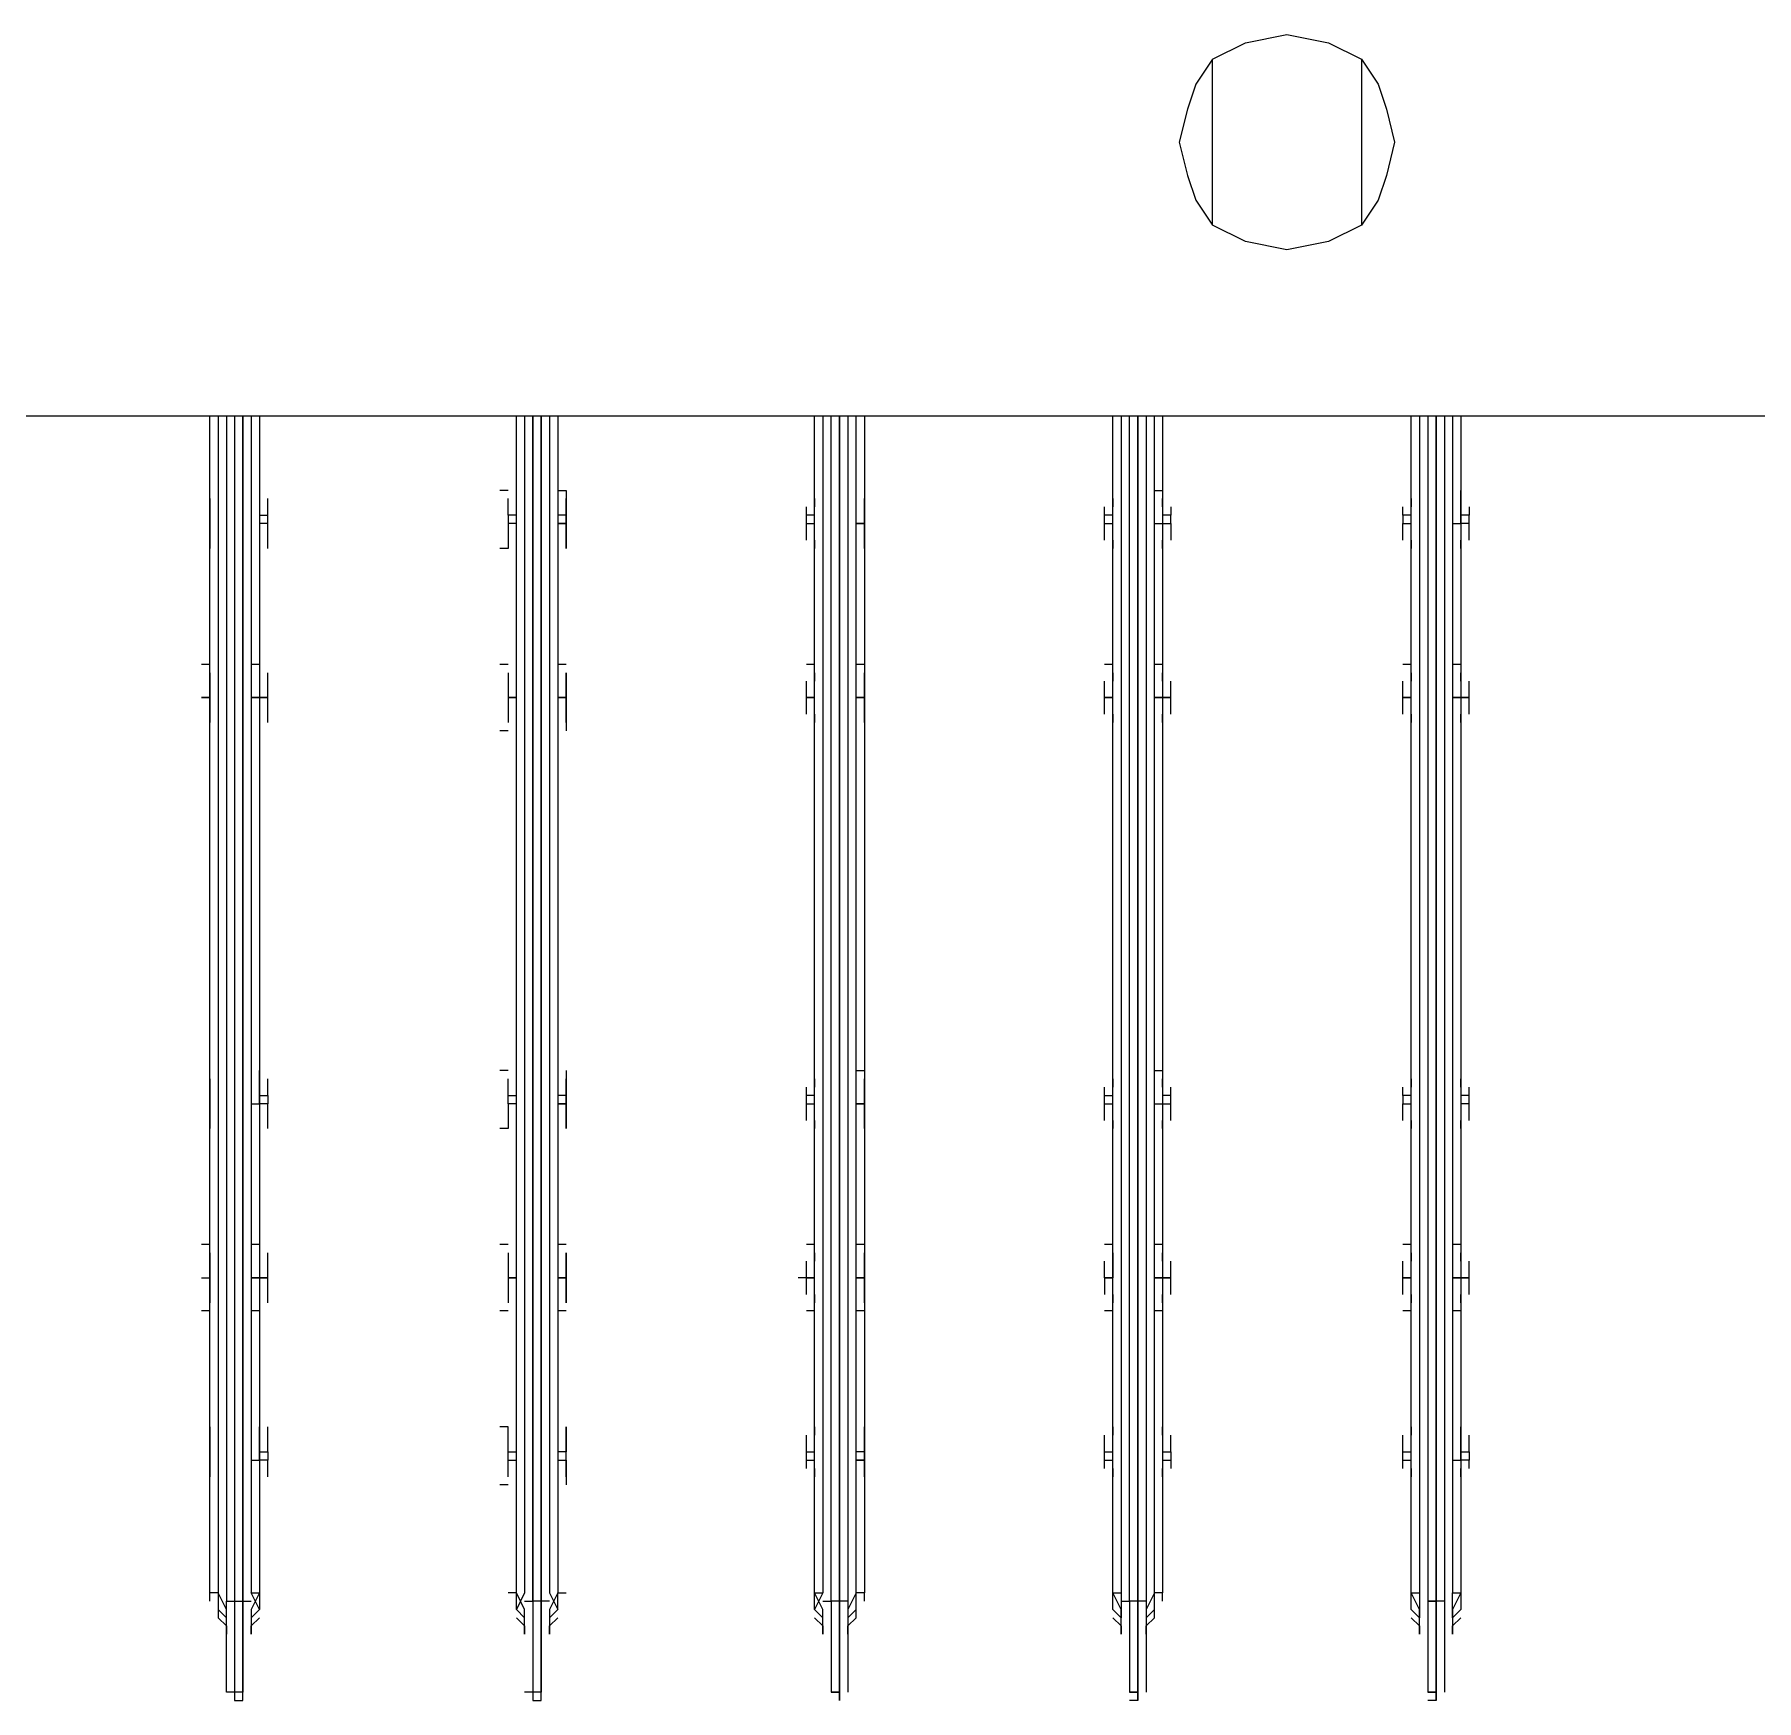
# Model space of a CAD drawing. Header units: metres. Extents: x 529718 to 530598, y 2673304 to 2673482.
# Drawn here: x 530182.5433 to 530182.8308, y 2673371.1935 to 2673371.4715 of the extents above; entities that cross this region are included whole.
import ezdxf

# ---------------------------------------------------------------- set-up
doc = ezdxf.new("R2010")
doc.units = ezdxf.units.M
doc.layers.add('IDT', color=7, linetype='Continuous')

# ---------------------------------------------------------------- blocks, each defined once
blk = doc.blocks.new('IDT')
at = {"layer": 'IDT', "color": 0, "lineweight": 25}
for p, q in [((16.70998, 15.45292), (16.70998, 15.46952)), ((16.70998, 15.46952), (16.70998, 15.45292)), ((16.70998, 15.46952), (16.71137, 15.46952)), ((16.75978, 15.45292), (16.75978, 15.46952)), ((16.75978, 15.46952), (16.75978, 15.45292)), ((16.75978, 15.46952), (16.76116, 15.46952)), ((16.80957, 15.46952), (16.80957, 15.45292)), ((16.80957, 15.45292), (16.80957, 15.46952)), ((16.86075, 15.46952), (16.85936, 15.46952)), ((16.85936, 15.46952), (16.85936, 15.45292)), ((16.86075, 15.45292), (16.86075, 15.46952)), ((16.91054, 15.46952), (16.90916, 15.46952)), ((16.90916, 15.46952), (16.90916, 15.45292)), ((16.91054, 15.45292), (16.91054, 15.46952)), ((16.7086, 15.45292), (16.7086, 15.46813)), ((16.71137, 15.46813), (16.70998, 15.46813)), ((16.70998, 15.46813), (16.71137, 15.46813)), ((16.71137, 15.45292), (16.71137, 15.46813)), ((16.75839, 15.45292), (16.75839, 15.46813)), ((16.76116, 15.46813), (16.75978, 15.46813)), ((16.75978, 15.46813), (16.76116, 15.46813)), ((16.76116, 15.45292), (16.76116, 15.46813)), ((16.80819, 15.45292), (16.80819, 15.46813)), ((16.81095, 15.46813), (16.80957, 15.46813)), ((16.80957, 15.46813), (16.81095, 15.46813)), ((16.81095, 15.45292), (16.81095, 15.46813)), ((16.85936, 15.45292), (16.85936, 15.46813)), ((16.85936, 15.46813), (16.86075, 15.46813)), ((16.86075, 15.45292), (16.86075, 15.46813)), ((16.86075, 15.46813), (16.86213, 15.46813)), ((16.90916, 15.45292), (16.90916, 15.46813)), ((16.90916, 15.46813), (16.91054, 15.46813)), ((16.91054, 15.46813), (16.91192, 15.46813)), ((16.91192, 15.46813), (16.91192, 15.45292)), ((16.70722, 15.4543), (16.70722, 15.45845)), ((16.70722, 15.45845), (16.70722, 15.45707)), ((16.71275, 15.45707), (16.71275, 15.45845)), ((16.71275, 15.45845), (16.71275, 15.4543)), ((16.75839, 15.4543), (16.75839, 15.45845)), ((16.75839, 15.45845), (16.75839, 15.45707)), ((16.76254, 15.45707), (16.76254, 15.45845)), ((16.76254, 15.45845), (16.76254, 15.4543)), ((16.80819, 15.4543), (16.80819, 15.45845)), ((16.80819, 15.45845), (16.80819, 15.45707)), ((16.81234, 15.45707), (16.81234, 15.45845)), ((16.81234, 15.45845), (16.81234, 15.4543)), ((16.85798, 15.4543), (16.85798, 15.45845)), ((16.85798, 15.45845), (16.85798, 15.45707)), ((16.86213, 15.45707), (16.86213, 15.45845)), ((16.86213, 15.45845), (16.86213, 15.4543)), ((16.90777, 15.4543), (16.90777, 15.45845)), ((16.90777, 15.45845), (16.90777, 15.45707)), ((16.91192, 15.45707), (16.91192, 15.45845)), ((16.91192, 15.45845), (16.91192, 15.4543)), ((16.70722, 15.45707), (16.70583, 15.45569)), ((16.70583, 15.4543), (16.70722, 15.45569)), ((16.70722, 15.45569), (16.70722, 15.45154)), ((16.71413, 15.45569), (16.71275, 15.45707)), ((16.71275, 15.45154), (16.71275, 15.45569)), ((16.71275, 15.45569), (16.71413, 15.4543)), ((16.75839, 15.45707), (16.75701, 15.45569)), ((16.75701, 15.45569), (16.75701, 15.45154)), ((16.75839, 15.45569), (16.75701, 15.4543)), ((16.76393, 15.45569), (16.76254, 15.45707)), ((16.76254, 15.45154), (16.76254, 15.45569)), ((16.76254, 15.45569), (16.76393, 15.4543)), ((16.80819, 15.45707), (16.8068, 15.45569)), ((16.8068, 15.45569), (16.8068, 15.45154)), ((16.80819, 15.45569), (16.8068, 15.4543)), ((16.81372, 15.45569), (16.81234, 15.45707)), ((16.81372, 15.4543), (16.81234, 15.45569)), ((16.81234, 15.45569), (16.81372, 15.4543)), ((16.85798, 15.45707), (16.8566, 15.45569)), ((16.8566, 15.4543), (16.85798, 15.45569)), ((16.85798, 15.45569), (16.8566, 15.4543)), ((16.86351, 15.45569), (16.86213, 15.45707)), ((16.86351, 15.4543), (16.86213, 15.45569)), ((16.86213, 15.45569), (16.86351, 15.4543)), ((16.90777, 15.45707), (16.90639, 15.45569)), ((16.90639, 15.4543), (16.90777, 15.45569)), ((16.90777, 15.45569), (16.90639, 15.4543)), ((16.91331, 15.45569), (16.91192, 15.45707)), ((16.91331, 15.4543), (16.91192, 15.45569)), ((16.91331, 15.45154), (16.91331, 15.45569)), ((16.70583, 15.45154), (16.70722, 15.4543)), ((16.70583, 15.45292), (16.70583, 15.4543)), ((16.70583, 15.45154), (16.70583, 15.45292)), ((16.7086, 15.25513), (16.7086, 15.45292)), ((16.7086, 15.45292), (16.70998, 15.45292)), ((16.71137, 15.45292), (16.70998, 15.45292)), ((16.70998, 15.45292), (16.71137, 15.45292)), ((16.70998, 15.45292), (16.70998, 15.25513)), ((16.70998, 15.25513), (16.70998, 15.45292)), ((16.71137, 15.25513), (16.71137, 15.45292)), ((16.71275, 15.4543), (16.71413, 15.45154)), ((16.71413, 15.4543), (16.71413, 15.45292)), ((16.71413, 15.45292), (16.71413, 15.45154)), ((16.75563, 15.45292), (16.75563, 15.45154)), ((16.75701, 15.45154), (16.75839, 15.4543)), ((16.75701, 15.4543), (16.75701, 15.45292)), ((16.75839, 15.25513), (16.75839, 15.45292)), ((16.75839, 15.45292), (16.75978, 15.45292)), ((16.75978, 15.45292), (16.76116, 15.45292)), ((16.75978, 15.25513), (16.75978, 15.45292)), ((16.75978, 15.45292), (16.75978, 15.25513)), ((16.76254, 15.45292), (16.76116, 15.45292)), ((16.76116, 15.45292), (16.76116, 15.25513)), ((16.76254, 15.4543), (16.76393, 15.45154)), ((16.76393, 15.4543), (16.76393, 15.45292)), ((16.76393, 15.45292), (16.76393, 15.45154)), ((16.80542, 15.45292), (16.80542, 15.45154)), ((16.8068, 15.45154), (16.80819, 15.4543)), ((16.8068, 15.4543), (16.8068, 15.45292)), ((16.80819, 15.25513), (16.80819, 15.45292)), ((16.80819, 15.45292), (16.80957, 15.45292)), ((16.80957, 15.45292), (16.81095, 15.45292)), ((16.80957, 15.25513), (16.80957, 15.45292)), ((16.80957, 15.45292), (16.80957, 15.25513)), ((16.81234, 15.45292), (16.81095, 15.45292)), ((16.81095, 15.45292), (16.81095, 15.25513)), ((16.81234, 15.4543), (16.81372, 15.45154)), ((16.81234, 15.45154), (16.81372, 15.4543)), ((16.81372, 15.4543), (16.81372, 15.45292)), ((16.81372, 15.45292), (16.81372, 15.45154)), ((16.8566, 15.45154), (16.85798, 15.4543)), ((16.85798, 15.45154), (16.8566, 15.4543)), ((16.8566, 15.4543), (16.8566, 15.45292)), ((16.8566, 15.45292), (16.8566, 15.45154)), ((16.85798, 15.45292), (16.85936, 15.45292)), ((16.85936, 15.45292), (16.85936, 15.25513)), ((16.85936, 15.25513), (16.85936, 15.45292)), ((16.85936, 15.45292), (16.86075, 15.45292)), ((16.86213, 15.45292), (16.86075, 15.45292)), ((16.86075, 15.45292), (16.86075, 15.25513)), ((16.86075, 15.25513), (16.86075, 15.45292)), ((16.86213, 15.4543), (16.86351, 15.45154)), ((16.86213, 15.45154), (16.86351, 15.4543)), ((16.86351, 15.4543), (16.86351, 15.45292)), ((16.86351, 15.45292), (16.86351, 15.45154)), ((16.90639, 15.45154), (16.90777, 15.4543)), ((16.90639, 15.45292), (16.90639, 15.4543)), ((16.90639, 15.4543), (16.90777, 15.45154)), ((16.90639, 15.45154), (16.90639, 15.45292)), ((16.90916, 15.45292), (16.90777, 15.45292)), ((16.91054, 15.45292), (16.90916, 15.45292)), ((16.90916, 15.45292), (16.90916, 15.25513)), ((16.90916, 15.25513), (16.90916, 15.45292)), ((16.91192, 15.45292), (16.91054, 15.45292)), ((16.91054, 15.25513), (16.91054, 15.45292)), ((16.91192, 15.4543), (16.91331, 15.45154)), ((16.91192, 15.25513), (16.91192, 15.45292)), ((16.91331, 15.45292), (16.91331, 15.4543)), ((16.91469, 15.45292), (16.91469, 15.45154)), ((16.70583, 15.25513), (16.70583, 15.45154)), ((16.70722, 15.45154), (16.70583, 15.45154)), ((16.70722, 15.25513), (16.70722, 15.45154)), ((16.71413, 15.45154), (16.71275, 15.45154)), ((16.71275, 15.25513), (16.71275, 15.45154)), ((16.71413, 15.45154), (16.71413, 15.25513)), ((16.75563, 15.25513), (16.75563, 15.45154)), ((16.75563, 15.45154), (16.75701, 15.45154)), ((16.75701, 15.45154), (16.75701, 15.25513)), ((16.76393, 15.45154), (16.76254, 15.45154)), ((16.76254, 15.25513), (16.76254, 15.45154)), ((16.76393, 15.45154), (16.76393, 15.25513)), ((16.80542, 15.25513), (16.80542, 15.45154)), ((16.80542, 15.45154), (16.8068, 15.45154)), ((16.8068, 15.45154), (16.8068, 15.25513)), ((16.81372, 15.45154), (16.81234, 15.45154)), ((16.81234, 15.25513), (16.81234, 15.45154)), ((16.81372, 15.45154), (16.81372, 15.25513)), ((16.8566, 15.45154), (16.85521, 15.45154)), ((16.8566, 15.25513), (16.8566, 15.45154)), ((16.85798, 15.25513), (16.85798, 15.45154)), ((16.86213, 15.25513), (16.86213, 15.45154)), ((16.86351, 15.45154), (16.8649, 15.45154)), ((16.86351, 15.45154), (16.86351, 15.25513)), ((16.90639, 15.25513), (16.90639, 15.45154)), ((16.90777, 15.45154), (16.90639, 15.45154)), ((16.90777, 15.25513), (16.90777, 15.45154)), ((16.91331, 15.25513), (16.91331, 15.45154)), ((16.91331, 15.45154), (16.91469, 15.45154)), ((16.91469, 15.45154), (16.91469, 15.25513)), ((16.70583, 15.42941), (16.70583, 15.43355)), ((16.70583, 15.43217), (16.70583, 15.43079)), ((16.71413, 15.43355), (16.71413, 15.42941)), ((16.71413, 15.43079), (16.71413, 15.43217)), ((16.75563, 15.42941), (16.75563, 15.43355)), ((16.75563, 15.43217), (16.75563, 15.43079)), ((16.76393, 15.43355), (16.76393, 15.42941)), ((16.76393, 15.43079), (16.76393, 15.43217)), ((16.80542, 15.42941), (16.80542, 15.43355)), ((16.80542, 15.43217), (16.80542, 15.43079)), ((16.81372, 15.43355), (16.81372, 15.42802)), ((16.81372, 15.43079), (16.81372, 15.43217)), ((16.85521, 15.42941), (16.85521, 15.43355)), ((16.85521, 15.43217), (16.85521, 15.43079)), ((16.86351, 15.43355), (16.86351, 15.42802)), ((16.8649, 15.43355), (16.86628, 15.43355)), ((16.8649, 15.43217), (16.8649, 15.43079)), ((16.90501, 15.43217), (16.90501, 15.43079)), ((16.90639, 15.42941), (16.90639, 15.43355)), ((16.91469, 15.43355), (16.91469, 15.42802)), ((16.91469, 15.43079), (16.91469, 15.43217)), ((16.70445, 15.43079), (16.70445, 15.42941)), ((16.70445, 15.42941), (16.70583, 15.42941)), ((16.70445, 15.42802), (16.70445, 15.42941)), ((16.70722, 15.42941), (16.70583, 15.42941)), ((16.70583, 15.42941), (16.70583, 15.42802)), ((16.71413, 15.42941), (16.71413, 15.42802)), ((16.71552, 15.42941), (16.71413, 15.42941)), ((16.71552, 15.43079), (16.71552, 15.42941)), ((16.71552, 15.42941), (16.71552, 15.42802)), ((16.75424, 15.42941), (16.75424, 15.43079)), ((16.75563, 15.42941), (16.75424, 15.42941)), ((16.75424, 15.42802), (16.75424, 15.42941)), ((16.75563, 15.42802), (16.75563, 15.42941)), ((16.76393, 15.42941), (16.76393, 15.42387)), ((16.76531, 15.42941), (16.76393, 15.42941)), ((16.76531, 15.43079), (16.76531, 15.42941)), ((16.76531, 15.42941), (16.76531, 15.42802)), ((16.80542, 15.43079), (16.80542, 15.42941)), ((16.80542, 15.42387), (16.80542, 15.42941)), ((16.80542, 15.42941), (16.8068, 15.42941)), ((16.8068, 15.42941), (16.80542, 15.42941)), ((16.80542, 15.42941), (16.80542, 15.42802)), ((16.8151, 15.42941), (16.81372, 15.42941)), ((16.8151, 15.43079), (16.8151, 15.42941)), ((16.8151, 15.42941), (16.8151, 15.42802)), ((16.85521, 15.43079), (16.85521, 15.42941)), ((16.8566, 15.42941), (16.85521, 15.42941)), ((16.85521, 15.42941), (16.85521, 15.42802)), ((16.85521, 15.42941), (16.85521, 15.42802)), ((16.8649, 15.42941), (16.86351, 15.42941)), ((16.8649, 15.43079), (16.8649, 15.42941)), ((16.8649, 15.42941), (16.8649, 15.42802)), ((16.90501, 15.43079), (16.90501, 15.42941)), ((16.90501, 15.42941), (16.90639, 15.42941)), ((16.90501, 15.42802), (16.90501, 15.42941)), ((16.90777, 15.42941), (16.90639, 15.42941)), ((16.90639, 15.42941), (16.90639, 15.42387)), ((16.91469, 15.42941), (16.91469, 15.43079)), ((16.91469, 15.42526), (16.91469, 15.42941)), ((16.70583, 15.42802), (16.70445, 15.42802)), ((16.70445, 15.42802), (16.70445, 15.42526)), ((16.70583, 15.42802), (16.70583, 15.42387)), ((16.71413, 15.42802), (16.71413, 15.42387)), ((16.71552, 15.42802), (16.71413, 15.42802)), ((16.71552, 15.42802), (16.71552, 15.42526)), ((16.75563, 15.42802), (16.75424, 15.42802)), ((16.75424, 15.42802), (16.75424, 15.42526)), ((16.75563, 15.42387), (16.75563, 15.42802)), ((16.76531, 15.42802), (16.76393, 15.42802)), ((16.76531, 15.42802), (16.76531, 15.42526)), ((16.80542, 15.42802), (16.80542, 15.42526)), ((16.80542, 15.42802), (16.8068, 15.42802)), ((16.81372, 15.42802), (16.81372, 15.42387)), ((16.8151, 15.42802), (16.81372, 15.42802)), ((16.8151, 15.42802), (16.8151, 15.42526)), ((16.85521, 15.42802), (16.8566, 15.42802)), ((16.85521, 15.42802), (16.85521, 15.42387)), ((16.85521, 15.42526), (16.85521, 15.42802)), ((16.86351, 15.42802), (16.86351, 15.42387)), ((16.8649, 15.42802), (16.86351, 15.42802)), ((16.8649, 15.42802), (16.8649, 15.42526)), ((16.90639, 15.42802), (16.90501, 15.42802)), ((16.90501, 15.42802), (16.90501, 15.42526)), ((16.91469, 15.42802), (16.91469, 15.42387)), ((16.70583, 15.42387), (16.70583, 15.42526)), ((16.71413, 15.42387), (16.71413, 15.42526)), ((16.75563, 15.42526), (16.75563, 15.42387)), ((16.76393, 15.42387), (16.76393, 15.42526)), ((16.80542, 15.42526), (16.80542, 15.42387)), ((16.81372, 15.42387), (16.81372, 15.42526)), ((16.85521, 15.42387), (16.85521, 15.42526)), ((16.8649, 15.42526), (16.8649, 15.42387)), ((16.8649, 15.42387), (16.86628, 15.42387)), ((16.90501, 15.42526), (16.90501, 15.42387)), ((16.91469, 15.42387), (16.91469, 15.42526)), ((16.70583, 15.40451), (16.70722, 15.40451)), ((16.70583, 15.39898), (16.70583, 15.40313)), ((16.70583, 15.40313), (16.70583, 15.40174)), ((16.71413, 15.40451), (16.71552, 15.40451)), ((16.71413, 15.40174), (16.71413, 15.40313)), ((16.71413, 15.40313), (16.71413, 15.39898)), ((16.75563, 15.40451), (16.75701, 15.40451)), ((16.75563, 15.39898), (16.75563, 15.40313)), ((16.75563, 15.40313), (16.75563, 15.40174)), ((16.76393, 15.40451), (16.76531, 15.40451)), ((16.76393, 15.40174), (16.76393, 15.40313)), ((16.76393, 15.40313), (16.76393, 15.39898)), ((16.80542, 15.40451), (16.8068, 15.40451)), ((16.80542, 15.39898), (16.80542, 15.40313)), ((16.80542, 15.40313), (16.80542, 15.40174)), ((16.81372, 15.40451), (16.8151, 15.40451)), ((16.81372, 15.40174), (16.81372, 15.40313)), ((16.81372, 15.40313), (16.81372, 15.39898)), ((16.85521, 15.40451), (16.8566, 15.40451)), ((16.85521, 15.39898), (16.85521, 15.40313)), ((16.85521, 15.40313), (16.85521, 15.40174)), ((16.86351, 15.40313), (16.86351, 15.39898)), ((16.8649, 15.40451), (16.86628, 15.40451)), ((16.8649, 15.40174), (16.8649, 15.40313)), ((16.90501, 15.40313), (16.90501, 15.40174)), ((16.90639, 15.40451), (16.90777, 15.40451)), ((16.90639, 15.39898), (16.90639, 15.40313)), ((16.91469, 15.40451), (16.91607, 15.40451)), ((16.91469, 15.40174), (16.91469, 15.40313)), ((16.91469, 15.40313), (16.91469, 15.39483)), ((16.70445, 15.40174), (16.70445, 15.39898)), ((16.71552, 15.40174), (16.71552, 15.39898)), ((16.75424, 15.40174), (16.75424, 15.39898)), ((16.76531, 15.39898), (16.76531, 15.40174)), ((16.80542, 15.40174), (16.80542, 15.39898)), ((16.8151, 15.40174), (16.8151, 15.39898)), ((16.85521, 15.40174), (16.85521, 15.39898)), ((16.8649, 15.39898), (16.8649, 15.40174)), ((16.90501, 15.40174), (16.90501, 15.39898)), ((16.91469, 15.39898), (16.91469, 15.40174)), ((16.70445, 15.39898), (16.70583, 15.39898)), ((16.70583, 15.39898), (16.70445, 15.39898)), ((16.70445, 15.39898), (16.70445, 15.39621)), ((16.70583, 15.39483), (16.70583, 15.39898)), ((16.70583, 15.39898), (16.70722, 15.39898)), ((16.70722, 15.39898), (16.70583, 15.39898)), ((16.71413, 15.39898), (16.71413, 15.39483)), ((16.71552, 15.39898), (16.71413, 15.39898)), ((16.71413, 15.39898), (16.71552, 15.39898)), ((16.71552, 15.39898), (16.71552, 15.39621)), ((16.75424, 15.39898), (16.75563, 15.39898)), ((16.75563, 15.39898), (16.75424, 15.39898)), ((16.75424, 15.39898), (16.75424, 15.39621)), ((16.75563, 15.39483), (16.75563, 15.39898)), ((16.75563, 15.39898), (16.75701, 15.39898)), ((16.75701, 15.39898), (16.75563, 15.39898)), ((16.76393, 15.39898), (16.76531, 15.39898)), ((16.76531, 15.39898), (16.76393, 15.39898)), ((16.76393, 15.39483), (16.76393, 15.39898)), ((16.76393, 15.39898), (16.76531, 15.39898)), ((16.76531, 15.39898), (16.76531, 15.39621)), ((16.8068, 15.39898), (16.80542, 15.39898)), ((16.80542, 15.39898), (16.8068, 15.39898)), ((16.8068, 15.39898), (16.80542, 15.39898)), ((16.80542, 15.39898), (16.80542, 15.39621)), ((16.80542, 15.39483), (16.80542, 15.39898)), ((16.81372, 15.39898), (16.81372, 15.39483)), ((16.8151, 15.39898), (16.81372, 15.39898)), ((16.81372, 15.39898), (16.8151, 15.39898)), ((16.81372, 15.39898), (16.8151, 15.39898)), ((16.8151, 15.39898), (16.81649, 15.39898)), ((16.8151, 15.39898), (16.8151, 15.39621)), ((16.85521, 15.39898), (16.85521, 15.39621)), ((16.85521, 15.39483), (16.85521, 15.39898)), ((16.8566, 15.39898), (16.85521, 15.39898)), ((16.85521, 15.39898), (16.8566, 15.39898)), ((16.8566, 15.39898), (16.85521, 15.39898)), ((16.85521, 15.39898), (16.8566, 15.39898)), ((16.86351, 15.39898), (16.86351, 15.39483)), ((16.8649, 15.39898), (16.86351, 15.39898)), ((16.86351, 15.39898), (16.8649, 15.39898)), ((16.8649, 15.39621), (16.8649, 15.39898)), ((16.90501, 15.39898), (16.90639, 15.39898)), ((16.90639, 15.39898), (16.90501, 15.39898)), ((16.90501, 15.39898), (16.90501, 15.39621)), ((16.90639, 15.39483), (16.90639, 15.39898)), ((16.90639, 15.39898), (16.90777, 15.39898)), ((16.90777, 15.39898), (16.90639, 15.39898)), ((16.91607, 15.39898), (16.91469, 15.39898)), ((16.91469, 15.39621), (16.91469, 15.39898)), ((16.70583, 15.39621), (16.70583, 15.39483)), ((16.71413, 15.39483), (16.71413, 15.39621)), ((16.75563, 15.39621), (16.75563, 15.39483)), ((16.76393, 15.39621), (16.76393, 15.39483)), ((16.80542, 15.39621), (16.80542, 15.39483)), ((16.81372, 15.39483), (16.81372, 15.39621)), ((16.85521, 15.39621), (16.85521, 15.39483)), ((16.8649, 15.39483), (16.8649, 15.39621)), ((16.90501, 15.39621), (16.90501, 15.39483)), ((16.91469, 15.39483), (16.91469, 15.39621)), ((16.70583, 15.39344), (16.70722, 15.39344)), ((16.71413, 15.39344), (16.71552, 15.39344)), ((16.75563, 15.39344), (16.75701, 15.39344)), ((16.76393, 15.39344), (16.76531, 15.39344)), ((16.80542, 15.39344), (16.8068, 15.39344)), ((16.81372, 15.39344), (16.8151, 15.39344)), ((16.85521, 15.39344), (16.8566, 15.39344)), ((16.8649, 15.39344), (16.86628, 15.39344)), ((16.90639, 15.39344), (16.90777, 15.39344)), ((16.91469, 15.39344), (16.91607, 15.39344)), ((16.70583, 15.36993), (16.70583, 15.37408)), ((16.70583, 15.37408), (16.70583, 15.3727)), ((16.71413, 15.3727), (16.71413, 15.37408)), ((16.71413, 15.37408), (16.71413, 15.36993)), ((16.75563, 15.36993), (16.75563, 15.37408)), ((16.75563, 15.37408), (16.75563, 15.3727)), ((16.76393, 15.3727), (16.76393, 15.37408)), ((16.76393, 15.37408), (16.76393, 15.36993)), ((16.80542, 15.36993), (16.80542, 15.37408)), ((16.80542, 15.37408), (16.80542, 15.3727)), ((16.81372, 15.3727), (16.81372, 15.37408)), ((16.81372, 15.37408), (16.81372, 15.3644)), ((16.85521, 15.36993), (16.85521, 15.37408)), ((16.85521, 15.37408), (16.85521, 15.3727)), ((16.86351, 15.37408), (16.86351, 15.36993)), ((16.8649, 15.3727), (16.8649, 15.37408)), ((16.8649, 15.37408), (16.86628, 15.37408)), ((16.90501, 15.37408), (16.90501, 15.3727)), ((16.90639, 15.36993), (16.90639, 15.37408)), ((16.91469, 15.3727), (16.91469, 15.37408)), ((16.91469, 15.37408), (16.91469, 15.36993)), ((16.70445, 15.3727), (16.70445, 15.36993)), ((16.71552, 15.3727), (16.71552, 15.36993)), ((16.75424, 15.3727), (16.75424, 15.36993)), ((16.76531, 15.3727), (16.76531, 15.36993)), ((16.80542, 15.3727), (16.80542, 15.36993)), ((16.8151, 15.3727), (16.8151, 15.36993)), ((16.85521, 15.3727), (16.85521, 15.36993)), ((16.8649, 15.36993), (16.8649, 15.3727)), ((16.90501, 15.3727), (16.90501, 15.36993)), ((16.91469, 15.36855), (16.91469, 15.3727)), ((16.70445, 15.36993), (16.70583, 15.36993)), ((16.70445, 15.36993), (16.70445, 15.36855)), ((16.70445, 15.36855), (16.70583, 15.36855)), ((16.70445, 15.36855), (16.70445, 15.36716)), ((16.70583, 15.3644), (16.70583, 15.36993)), ((16.71413, 15.36993), (16.71413, 15.3644)), ((16.71552, 15.36993), (16.71413, 15.36993)), ((16.71413, 15.36855), (16.71552, 15.36855)), ((16.71552, 15.36855), (16.71552, 15.36993)), ((16.71552, 15.36855), (16.71552, 15.36716)), ((16.75563, 15.36993), (16.75424, 15.36993)), ((16.75424, 15.36993), (16.75424, 15.36855)), ((16.75424, 15.36855), (16.75563, 15.36855)), ((16.75424, 15.36855), (16.75424, 15.36716)), ((16.75701, 15.36993), (16.75563, 15.36993)), ((16.75563, 15.36855), (16.75563, 15.36993)), ((16.75563, 15.3644), (16.75563, 15.36855)), ((16.76393, 15.36993), (16.76393, 15.36855)), ((16.76531, 15.36993), (16.76393, 15.36993)), ((16.76393, 15.36855), (16.76393, 15.3644)), ((16.76531, 15.36855), (16.76393, 15.36855)), ((16.76531, 15.36993), (16.76531, 15.36855)), ((16.76531, 15.36855), (16.76531, 15.36716)), ((16.80542, 15.36993), (16.8068, 15.36993)), ((16.8068, 15.36993), (16.80542, 15.36993)), ((16.80542, 15.36855), (16.80542, 15.36993)), ((16.80542, 15.36993), (16.80542, 15.36855)), ((16.80542, 15.3644), (16.80542, 15.36855)), ((16.80542, 15.36855), (16.80542, 15.36716)), ((16.8151, 15.36993), (16.81372, 15.36993)), ((16.81372, 15.36855), (16.8151, 15.36855)), ((16.8151, 15.36993), (16.8151, 15.36855)), ((16.8151, 15.36855), (16.8151, 15.36716)), ((16.85521, 15.36855), (16.85521, 15.36993)), ((16.85521, 15.36993), (16.8566, 15.36993)), ((16.8566, 15.36993), (16.85521, 15.36993)), ((16.85521, 15.36993), (16.85521, 15.36855)), ((16.85521, 15.3644), (16.85521, 15.36855)), ((16.85521, 15.36855), (16.8566, 15.36855)), ((16.85521, 15.36855), (16.85521, 15.36716)), ((16.86351, 15.36993), (16.8649, 15.36993)), ((16.86351, 15.36993), (16.86351, 15.36855)), ((16.86351, 15.36855), (16.86351, 15.3644)), ((16.8649, 15.36855), (16.86351, 15.36855)), ((16.8649, 15.36993), (16.8649, 15.36855)), ((16.8649, 15.36855), (16.8649, 15.36716)), ((16.90501, 15.36855), (16.90501, 15.36993)), ((16.90501, 15.36993), (16.90639, 15.36993)), ((16.90639, 15.36855), (16.90501, 15.36855)), ((16.90501, 15.36855), (16.90501, 15.36716)), ((16.90777, 15.36993), (16.90639, 15.36993)), ((16.90639, 15.36993), (16.90639, 15.36855)), ((16.90639, 15.36855), (16.90639, 15.3644)), ((16.91469, 15.36993), (16.91469, 15.36855)), ((16.91469, 15.36716), (16.91469, 15.36855)), ((16.91469, 15.36855), (16.91469, 15.3644)), ((16.70583, 15.36716), (16.70583, 15.36578)), ((16.71413, 15.36578), (16.71413, 15.36716)), ((16.75563, 15.36716), (16.75563, 15.36578)), ((16.76393, 15.36578), (16.76393, 15.36716)), ((16.80542, 15.36716), (16.80542, 15.36578)), ((16.81372, 15.36578), (16.81372, 15.36716)), ((16.85521, 15.36716), (16.85521, 15.36578)), ((16.8649, 15.36716), (16.8649, 15.36578)), ((16.90501, 15.36716), (16.90501, 15.36578)), ((16.91469, 15.36578), (16.91469, 15.36716)), ((16.75701, 15.3644), (16.75563, 15.3644)), ((16.8068, 15.3644), (16.80542, 15.3644)), ((16.8649, 15.3644), (16.86628, 15.3644)), ((16.70583, 15.30216), (16.70583, 15.30769)), ((16.70583, 15.3063), (16.70583, 15.30492)), ((16.71413, 15.30769), (16.71413, 15.30216)), ((16.71413, 15.30492), (16.71413, 15.3063)), ((16.75563, 15.30216), (16.75563, 15.30769)), ((16.75563, 15.3063), (16.75563, 15.30492)), ((16.76393, 15.30769), (16.76393, 15.30216)), ((16.76393, 15.30492), (16.76393, 15.3063)), ((16.80542, 15.30216), (16.80542, 15.30769)), ((16.80542, 15.3063), (16.80542, 15.30492)), ((16.81372, 15.30769), (16.81372, 15.30216)), ((16.81372, 15.30492), (16.81372, 15.3063)), ((16.85521, 15.30216), (16.85521, 15.30769)), ((16.85521, 15.3063), (16.85521, 15.30492)), ((16.86351, 15.30769), (16.86351, 15.30216)), ((16.8649, 15.30769), (16.86628, 15.30769)), ((16.8649, 15.30492), (16.8649, 15.3063)), ((16.90501, 15.3063), (16.90501, 15.30492)), ((16.90639, 15.30216), (16.90639, 15.30769)), ((16.91469, 15.30769), (16.91469, 15.30216)), ((16.91469, 15.30492), (16.91469, 15.3063)), ((16.70445, 15.30492), (16.70445, 15.30216)), ((16.70445, 15.30216), (16.70445, 15.29939)), ((16.70583, 15.30216), (16.70445, 15.30216)), ((16.70445, 15.30216), (16.70583, 15.30216)), ((16.70583, 15.29801), (16.70583, 15.30216)), ((16.70583, 15.30216), (16.70722, 15.30216)), ((16.70722, 15.30216), (16.70583, 15.30216)), ((16.71413, 15.30216), (16.71413, 15.29801)), ((16.71552, 15.30216), (16.71413, 15.30216)), ((16.71413, 15.30216), (16.71552, 15.30216)), ((16.71552, 15.30492), (16.71552, 15.30216)), ((16.71552, 15.30216), (16.71552, 15.29939)), ((16.75424, 15.30492), (16.75424, 15.30216)), ((16.75424, 15.30216), (16.75563, 15.30216)), ((16.75563, 15.30216), (16.75424, 15.30216)), ((16.75424, 15.30216), (16.75424, 15.29939)), ((16.75424, 15.30216), (16.75563, 15.30216)), ((16.75563, 15.29801), (16.75563, 15.30216)), ((16.75563, 15.30216), (16.75701, 15.30216)), ((16.75701, 15.30216), (16.75563, 15.30216)), ((16.76393, 15.30216), (16.76393, 15.29801)), ((16.76531, 15.30216), (16.76393, 15.30216)), ((16.76393, 15.30216), (16.76531, 15.30216)), ((16.76531, 15.30492), (16.76531, 15.30216)), ((16.76531, 15.30216), (16.76531, 15.29939)), ((16.80542, 15.30492), (16.80542, 15.30216)), ((16.80542, 15.30216), (16.80542, 15.29939)), ((16.80542, 15.29801), (16.80542, 15.30216)), ((16.80542, 15.30216), (16.8068, 15.30216)), ((16.8068, 15.30216), (16.80542, 15.30216)), ((16.80542, 15.30216), (16.8068, 15.30216)), ((16.81372, 15.30216), (16.81372, 15.29801)), ((16.8151, 15.30216), (16.81372, 15.30216)), ((16.81372, 15.30216), (16.8151, 15.30216)), ((16.8151, 15.30492), (16.8151, 15.30216)), ((16.8151, 15.30216), (16.8151, 15.29939)), ((16.85521, 15.30492), (16.85521, 15.30216)), ((16.8566, 15.30216), (16.85521, 15.30216)), ((16.85521, 15.30216), (16.85521, 15.29939)), ((16.85521, 15.29801), (16.85521, 15.30216)), ((16.85521, 15.30216), (16.8566, 15.30216)), ((16.8566, 15.30216), (16.85521, 15.30216)), ((16.85521, 15.30216), (16.8566, 15.30216)), ((16.8566, 15.30216), (16.85521, 15.30216)), ((16.86351, 15.30216), (16.86351, 15.29801)), ((16.8649, 15.30216), (16.86351, 15.30216)), ((16.86351, 15.30216), (16.8649, 15.30216)), ((16.8649, 15.30216), (16.8649, 15.30492)), ((16.8649, 15.29939), (16.8649, 15.30216)), ((16.90501, 15.30492), (16.90501, 15.30216)), ((16.90501, 15.30216), (16.90639, 15.30216)), ((16.90639, 15.30216), (16.90501, 15.30216)), ((16.90501, 15.30216), (16.90501, 15.29939)), ((16.90639, 15.29801), (16.90639, 15.30216)), ((16.90639, 15.30216), (16.90777, 15.30216)), ((16.90777, 15.30216), (16.90639, 15.30216)), ((16.91469, 15.30216), (16.91469, 15.30492)), ((16.91469, 15.30216), (16.91607, 15.30216)), ((16.91607, 15.30216), (16.91469, 15.30216)), ((16.91469, 15.30216), (16.91469, 15.29939)), ((16.91469, 15.29801), (16.91469, 15.30216)), ((16.70583, 15.29939), (16.70583, 15.29801)), ((16.71413, 15.29801), (16.71413, 15.29939)), ((16.75563, 15.29939), (16.75563, 15.29801)), ((16.76393, 15.29801), (16.76393, 15.29939)), ((16.80542, 15.29939), (16.80542, 15.29801)), ((16.81372, 15.29801), (16.81372, 15.29939)), ((16.85521, 15.29939), (16.85521, 15.29801)), ((16.8649, 15.29801), (16.8649, 15.29939)), ((16.90501, 15.29939), (16.90501, 15.29801)), ((16.91469, 15.29939), (16.91469, 15.29801)), ((16.70583, 15.29662), (16.70722, 15.29662)), ((16.71413, 15.29662), (16.71552, 15.29662)), ((16.75563, 15.29662), (16.75701, 15.29662)), ((16.76393, 15.29662), (16.76531, 15.29662)), ((16.80542, 15.29662), (16.8068, 15.29662)), ((16.81372, 15.29662), (16.8151, 15.29662)), ((16.85521, 15.29662), (16.8566, 15.29662)), ((16.8649, 15.29662), (16.86628, 15.29662)), ((16.90639, 15.29662), (16.90777, 15.29662)), ((16.91469, 15.29662), (16.91607, 15.29662)), ((16.70583, 15.27311), (16.70583, 15.27726)), ((16.70583, 15.27726), (16.70583, 15.27588)), ((16.71413, 15.27588), (16.71413, 15.27726)), ((16.71413, 15.27726), (16.71413, 15.27173)), ((16.75563, 15.27311), (16.75563, 15.27726)), ((16.75563, 15.27726), (16.75563, 15.27588)), ((16.76393, 15.27588), (16.76393, 15.27726)), ((16.76393, 15.27726), (16.76393, 15.27311)), ((16.80542, 15.27311), (16.80542, 15.27726)), ((16.80542, 15.27726), (16.80542, 15.27588)), ((16.81372, 15.27588), (16.81372, 15.27726)), ((16.81372, 15.27726), (16.81372, 15.27311)), ((16.85521, 15.27311), (16.85521, 15.27726)), ((16.85521, 15.27726), (16.85521, 15.27588)), ((16.86351, 15.27726), (16.86351, 15.27311)), ((16.8649, 15.27588), (16.8649, 15.27726)), ((16.8649, 15.27726), (16.86628, 15.27726)), ((16.90501, 15.27726), (16.90501, 15.27588)), ((16.90639, 15.27311), (16.90639, 15.27726)), ((16.91469, 15.27588), (16.91469, 15.27726)), ((16.91469, 15.27726), (16.91469, 15.27311)), ((16.70445, 15.27588), (16.70445, 15.27311)), ((16.71552, 15.27588), (16.71552, 15.27311)), ((16.75424, 15.27311), (16.75424, 15.27588)), ((16.76531, 15.27588), (16.76531, 15.27311)), ((16.80542, 15.27588), (16.80542, 15.27311)), ((16.8151, 15.27588), (16.8151, 15.27311)), ((16.85521, 15.27588), (16.85521, 15.27311)), ((16.8649, 15.27311), (16.8649, 15.27588)), ((16.90501, 15.27588), (16.90501, 15.27311)), ((16.91469, 15.27311), (16.91469, 15.27588)), ((16.70445, 15.27311), (16.70583, 15.27311)), ((16.70445, 15.27311), (16.70445, 15.27173)), ((16.70445, 15.27034), (16.70445, 15.27173)), ((16.70445, 15.27173), (16.70583, 15.27173)), ((16.70722, 15.27311), (16.70583, 15.27311)), ((16.70583, 15.27311), (16.70583, 15.27173)), ((16.70583, 15.27173), (16.70583, 15.26758)), ((16.71552, 15.27311), (16.71413, 15.27311)), ((16.71413, 15.27173), (16.71413, 15.26758)), ((16.71413, 15.27173), (16.71552, 15.27173)), ((16.71552, 15.27173), (16.71552, 15.27311)), ((16.71552, 15.27173), (16.71552, 15.27034)), ((16.75563, 15.27311), (16.75424, 15.27311)), ((16.75424, 15.27311), (16.75424, 15.27173)), ((16.75424, 15.27034), (16.75424, 15.27173)), ((16.75424, 15.27173), (16.75563, 15.27173)), ((16.75701, 15.27311), (16.75563, 15.27311)), ((16.75563, 15.27173), (16.75563, 15.27311)), ((16.75563, 15.26758), (16.75563, 15.27173)), ((16.76393, 15.27311), (16.76393, 15.27173)), ((16.76531, 15.27311), (16.76393, 15.27311)), ((16.76393, 15.27173), (16.76393, 15.26758)), ((16.76393, 15.27173), (16.76531, 15.27173)), ((16.76531, 15.27311), (16.76531, 15.27173)), ((16.76531, 15.27173), (16.76531, 15.27034)), ((16.80542, 15.27311), (16.8068, 15.27311)), ((16.8068, 15.27311), (16.80542, 15.27311)), ((16.80542, 15.27173), (16.80542, 15.27311)), ((16.80542, 15.27311), (16.80542, 15.27173)), ((16.80542, 15.26758), (16.80542, 15.27173)), ((16.80542, 15.27173), (16.80542, 15.27034)), ((16.81372, 15.27311), (16.81372, 15.27173)), ((16.8151, 15.27311), (16.81372, 15.27311)), ((16.81372, 15.27173), (16.81372, 15.26758)), ((16.81372, 15.27173), (16.8151, 15.27173)), ((16.8151, 15.27311), (16.8151, 15.27173)), ((16.8151, 15.27173), (16.8151, 15.27034)), ((16.85521, 15.27311), (16.85521, 15.27173)), ((16.85521, 15.27173), (16.85521, 15.27311)), ((16.85521, 15.27311), (16.8566, 15.27311)), ((16.8566, 15.27311), (16.85521, 15.27311)), ((16.85521, 15.26758), (16.85521, 15.27173)), ((16.85521, 15.27173), (16.8566, 15.27173)), ((16.85521, 15.27173), (16.85521, 15.27034)), ((16.86351, 15.27311), (16.8649, 15.27311)), ((16.86351, 15.27311), (16.86351, 15.26758)), ((16.86351, 15.27173), (16.8649, 15.27173)), ((16.8649, 15.27173), (16.8649, 15.27311)), ((16.8649, 15.27173), (16.8649, 15.27034)), ((16.90501, 15.27311), (16.90639, 15.27311)), ((16.90501, 15.27311), (16.90501, 15.27173)), ((16.90639, 15.27173), (16.90501, 15.27173)), ((16.90501, 15.27173), (16.90501, 15.27034)), ((16.90639, 15.27173), (16.90639, 15.27311)), ((16.90639, 15.26758), (16.90639, 15.27173)), ((16.91469, 15.27173), (16.91469, 15.27311)), ((16.91469, 15.27311), (16.91469, 15.27173)), ((16.91469, 15.27034), (16.91469, 15.27173)), ((16.91469, 15.27173), (16.91469, 15.26758)), ((16.70583, 15.27034), (16.70583, 15.26896)), ((16.71413, 15.26896), (16.71413, 15.27034)), ((16.75563, 15.27034), (16.75563, 15.26896)), ((16.76393, 15.26896), (16.76393, 15.27034)), ((16.80542, 15.27034), (16.80542, 15.26896)), ((16.81372, 15.26896), (16.81372, 15.27034)), ((16.85521, 15.27034), (16.85521, 15.26896)), ((16.8649, 15.27034), (16.8649, 15.26896)), ((16.90501, 15.27034), (16.90501, 15.26896)), ((16.91469, 15.26896), (16.91469, 15.27034)), ((16.75701, 15.26758), (16.75563, 15.26758)), ((16.8566, 15.26758), (16.85521, 15.26758)), ((16.8649, 15.26758), (16.86628, 15.26758)), ((17.21622, 15.25513), (16.63529, 15.25513)), ((16.72796, 15.22608), (16.73488, 15.22747)), ((16.73488, 15.22747), (16.7418, 15.22608)), ((16.72243, 15.22332), (16.72796, 15.22608)), ((16.7418, 15.22608), (16.74733, 15.22332)), ((16.71967, 15.21917), (16.72243, 15.22332)), ((16.72243, 15.19565), (16.72243, 15.22332)), ((16.74733, 15.22332), (16.74733, 15.19565)), ((16.75009, 15.21917), (16.74733, 15.22332)), ((16.71828, 15.21502), (16.71967, 15.21917)), ((16.75148, 15.21502), (16.75009, 15.21917)), ((16.7169, 15.20948), (16.71828, 15.21502)), ((16.75286, 15.20948), (16.75148, 15.21502)), ((16.71828, 15.20395), (16.7169, 15.20948)), ((16.75148, 15.20395), (16.75286, 15.20948)), ((16.71967, 15.1998), (16.71828, 15.20395)), ((16.75009, 15.1998), (16.75148, 15.20395)), ((16.72243, 15.19565), (16.71967, 15.1998)), ((16.74733, 15.19565), (16.75009, 15.1998)), ((16.72796, 15.19289), (16.72243, 15.19565)), ((16.73488, 15.1915), (16.72796, 15.19289)), ((16.7418, 15.19289), (16.73488, 15.1915)), ((16.74733, 15.19565), (16.7418, 15.19289))]:
    blk.add_line(p, q, dxfattribs=at)

msp = doc.modelspace()

# ---------------------------------------------------------------- block references
at = {"layer": 'IDT', "color": 8, "rotation": 180}
msp.add_blockref('IDT', (530199.48728, 2673386.66297), dxfattribs=at)

doc.saveas('drawing.dxf')
